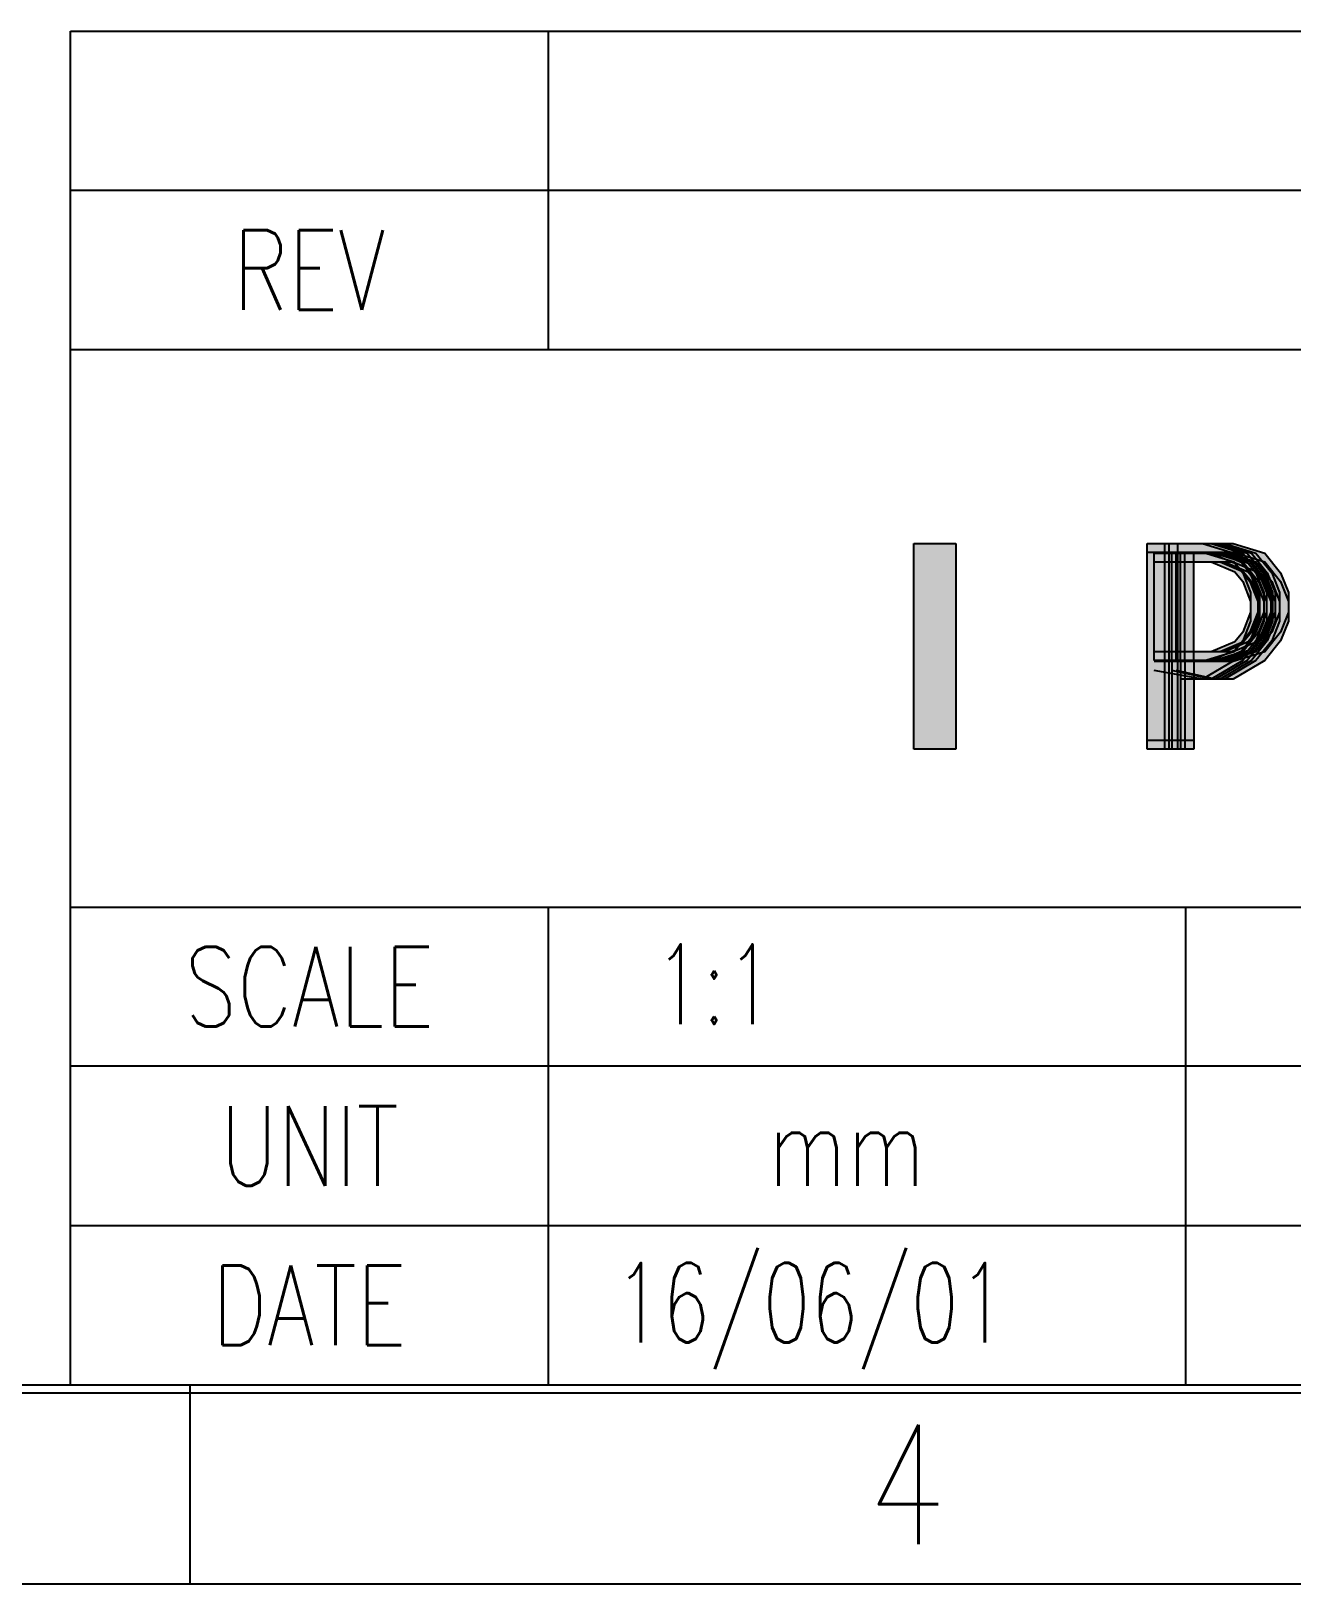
# Model space of a CAD drawing. Header units: millimetres. Extents: x -185 to 185, y -135 to 135.
# Drawn here: x 32.01 to 63.68, y -135 to -96 of the extents above; entities that cross this region are included whole.
import ezdxf

# ---------------------------------------------------------------- set-up
doc = ezdxf.new("R2010")
doc.units = ezdxf.units.MM
doc.layers.add('1', color=7, linetype='Continuous')
doc.styles.add('CONVERTER_13', font='simplex.shx', dxfattribs={"width": 0.7})
doc.styles.add('CONVERTER_14', font='simplex.shx', dxfattribs={"width": 0.77})

# ---------------------------------------------------------------- blocks, each defined once
blk = doc.blocks.new('_tb_frame_A3', base_point=(207.021, -200.33))
at = {"layer": '1', "linetype": 'Continuous'}
blk.add_hatch(color=7, dxfattribs=at).paths.add_polyline_path([(54.18, -108.866), (55.236, -108.866), (55.236, -114.036), (54.18, -114.036)])
h = blk.add_hatch(color=7, dxfattribs=at)
h.paths.add_polyline_path([(60.043, -108.866), (61.649, -108.866), (62.441, -109.113), (62.837, -109.608), (63.035, -110.103), (63.035, -110.598), (62.837, -111.093), (62.441, -111.588), (61.649, -111.836), (60.659, -111.836), (60.659, -113.816), (60.043, -113.816)])
h.paths.add_polyline_path([(60.659, -109.113), (61.649, -109.113), (62.243, -109.361), (62.441, -109.608), (62.639, -110.103), (62.639, -110.598), (62.441, -111.093), (62.243, -111.341), (61.649, -111.588), (60.659, -111.588)], flags=16)
h = blk.add_hatch(color=7, dxfattribs=at)
h.paths.add_polyline_path([(60.043, -109.086), (61.649, -109.086), (62.441, -109.333), (62.837, -109.828), (63.035, -110.323), (63.035, -110.818), (62.837, -111.313), (62.441, -111.808), (61.649, -112.276), (60.659, -112.056), (60.659, -114.036), (60.043, -114.036)])
h.paths.add_polyline_path([(60.659, -109.333), (61.649, -109.333), (62.243, -109.581), (62.441, -109.828), (62.639, -110.323), (62.639, -110.818), (62.441, -111.313), (62.243, -111.561), (61.649, -111.808), (60.659, -111.808)], flags=16)
h = blk.add_hatch(color=7, dxfattribs=at)
h.paths.add_polyline_path([(60.483, -108.866), (61.869, -108.866), (62.661, -109.113), (63.057, -109.608), (63.255, -110.103), (63.255, -110.598), (63.057, -111.093), (62.661, -111.588), (61.869, -111.836), (60.879, -111.836), (60.879, -113.816), (60.483, -113.816)])
h.paths.add_polyline_path([(60.879, -109.113), (61.869, -109.113), (62.463, -109.361), (62.661, -109.608), (62.859, -110.103), (62.859, -110.598), (62.661, -111.093), (62.463, -111.341), (61.869, -111.588), (60.879, -111.588)], flags=16)
h = blk.add_hatch(color=7, dxfattribs=at)
h.paths.add_polyline_path([(60.483, -109.086), (61.869, -109.086), (62.661, -109.333), (63.057, -109.828), (63.255, -110.323), (63.255, -110.818), (63.057, -111.313), (62.661, -111.808), (61.869, -112.276), (60.879, -112.276), (60.879, -114.036), (60.483, -114.036)])
h.paths.add_polyline_path([(60.879, -109.333), (61.869, -109.333), (62.463, -109.581), (62.661, -109.828), (62.859, -110.323), (62.859, -110.818), (62.661, -111.313), (62.463, -111.561), (61.869, -111.808), (60.879, -111.808)], flags=16)
h = blk.add_hatch(color=7, dxfattribs=at)
h.paths.add_polyline_path([(60.593, -108.866), (61.979, -108.866), (62.771, -109.113), (63.167, -109.608), (63.365, -110.103), (63.365, -110.598), (63.167, -111.093), (62.771, -111.588), (61.979, -111.836), (60.989, -111.836), (60.989, -113.816), (60.593, -113.816)])
h.paths.add_polyline_path([(60.989, -109.113), (61.979, -109.113), (62.573, -109.361), (62.771, -109.608), (62.969, -110.103), (62.969, -110.598), (62.771, -111.093), (62.573, -111.341), (61.979, -111.588), (60.989, -111.588)], flags=16)
h = blk.add_hatch(color=7, dxfattribs=at)
h.paths.add_polyline_path([(60.593, -109.086), (61.979, -109.086), (62.771, -109.333), (63.167, -109.828), (63.365, -110.323), (63.365, -110.818), (63.167, -111.313), (62.771, -111.808), (61.979, -112.276), (60.989, -112.276), (60.989, -114.036), (60.593, -114.036)])
h.paths.add_polyline_path([(60.989, -109.333), (61.979, -109.333), (62.573, -109.581), (62.771, -109.828), (62.969, -110.323), (62.969, -110.818), (62.771, -111.313), (62.573, -111.561), (61.979, -111.808), (60.989, -111.808)], flags=16)
h = blk.add_hatch(color=7, dxfattribs=at)
h.paths.add_polyline_path([(60.813, -108.866), (62.199, -108.866), (62.991, -109.113), (63.387, -109.608), (63.585, -110.103), (63.585, -110.598), (63.387, -111.093), (62.991, -111.588), (62.199, -111.836), (61.209, -111.836), (61.209, -113.816), (60.813, -113.816)])
h.paths.add_polyline_path([(61.209, -109.113), (62.199, -109.113), (62.793, -109.361), (62.991, -109.608), (63.189, -110.103), (63.189, -110.598), (62.991, -111.093), (62.793, -111.341), (62.199, -111.588), (61.209, -111.588)], flags=16)
h = blk.add_hatch(color=7, dxfattribs=at)
h.paths.add_polyline_path([(60.813, -109.086), (62.199, -109.086), (62.991, -109.333), (63.387, -109.828), (63.585, -110.323), (63.585, -110.818), (63.387, -111.313), (62.991, -111.808), (62.199, -112.276), (61.209, -112.276), (61.209, -114.036), (60.813, -114.036)])
h.paths.add_polyline_path([(61.209, -109.333), (62.199, -109.333), (62.793, -109.581), (62.991, -109.828), (63.189, -110.323), (63.189, -110.818), (62.991, -111.313), (62.793, -111.561), (62.199, -111.808), (61.209, -111.808)], flags=16)
at = {"color": 7, "linetype": 'Continuous'}
for p, q in [((33, -96), (45, -96)), ((33, -130), (33, -96)), ((45, -96), (122, -96)), ((45, -96), (45, -104)), ((33, -100), (144.5, -100)), ((33, -104), (45, -104)), ((45, -104), (144.5, -104)), ((33, -118), (45, -118)), ((45, -118), (109, -118)), ((45, -118), (45, -130)), ((61, -118), (61, -130)), ((109, -122), (33, -122)), ((33, -126), (109, -126)), ((-180.2, -130.2), (180.2, -130.2)), ((-126, -130), (122, -130)), ((36, -130), (36, -135)), ((-185, -135), (185, -135))]:
    blk.add_line(p, q, dxfattribs=at)
at = {"layer": '1', "color": 7, "linetype": 'Continuous'}
for p, q in [((54.18, -114.036), (54.18, -108.866)), ((54.18, -108.866), (55.236, -108.866)), ((55.236, -108.866), (55.236, -114.036)), ((60.043, -113.816), (60.043, -108.866)), ((60.043, -108.866), (61.649, -108.866)), ((60.043, -114.036), (60.043, -109.086)), ((60.043, -109.086), (61.649, -109.086)), ((60.219, -111.588), (60.219, -109.113)), ((60.219, -109.113), (61.429, -109.113)), ((60.483, -113.816), (60.483, -108.866)), ((60.483, -108.866), (61.869, -108.866)), ((60.483, -114.036), (60.483, -109.086)), ((60.483, -109.086), (61.869, -109.086)), ((60.593, -113.816), (60.593, -108.866)), ((60.593, -108.866), (61.979, -108.866)), ((60.593, -114.036), (60.593, -109.086)), ((60.593, -109.086), (61.979, -109.086)), ((60.659, -111.588), (60.659, -109.113)), ((60.659, -109.113), (61.649, -109.113)), ((60.659, -111.588), (60.659, -109.113)), ((60.659, -109.113), (61.649, -109.113)), ((60.769, -111.588), (60.769, -109.113)), ((60.769, -109.113), (61.759, -109.113)), ((60.813, -113.816), (60.813, -108.866)), ((60.813, -108.866), (62.199, -108.866)), ((60.813, -114.036), (60.813, -109.086)), ((60.813, -109.086), (62.199, -109.086)), ((60.879, -111.588), (60.879, -109.113)), ((60.879, -109.113), (61.869, -109.113)), ((60.989, -111.588), (60.989, -109.113)), ((60.989, -109.113), (61.979, -109.113)), ((60.989, -111.588), (60.989, -109.113)), ((60.989, -109.113), (61.979, -109.113)), ((61.209, -111.588), (61.209, -109.113)), ((61.209, -109.113), (62.199, -109.113)), ((61.429, -108.866), (62.221, -109.113)), ((61.429, -109.086), (62.221, -109.333)), ((61.649, -108.866), (62.441, -109.113)), ((61.649, -108.866), (62.441, -109.113)), ((61.649, -109.086), (62.441, -109.333)), ((61.649, -109.086), (62.441, -109.333)), ((61.649, -109.113), (62.243, -109.361)), ((61.759, -108.866), (62.551, -109.113)), ((61.759, -109.086), (62.551, -109.333)), ((61.869, -108.866), (62.661, -109.113)), ((61.869, -109.086), (62.661, -109.333)), ((61.869, -109.113), (62.463, -109.361)), ((61.979, -108.866), (62.771, -109.113)), ((61.979, -108.866), (62.771, -109.113)), ((61.979, -109.086), (62.771, -109.333)), ((61.979, -109.086), (62.771, -109.333)), ((61.979, -109.113), (62.573, -109.361)), ((62.199, -108.866), (62.991, -109.113)), ((62.199, -109.086), (62.991, -109.333)), ((62.199, -109.113), (62.793, -109.361)), ((62.221, -109.113), (62.617, -109.608)), ((62.441, -109.113), (62.837, -109.608)), ((62.441, -109.113), (62.837, -109.608)), ((62.551, -109.113), (62.947, -109.608)), ((62.661, -109.113), (63.057, -109.608)), ((62.771, -109.113), (63.167, -109.608)), ((62.771, -109.113), (63.167, -109.608)), ((62.991, -109.113), (63.387, -109.608)), ((60.219, -111.808), (60.219, -109.333)), ((60.219, -109.333), (61.429, -109.333)), ((60.659, -111.808), (60.659, -109.333)), ((60.659, -109.333), (61.649, -109.333)), ((60.659, -111.808), (60.659, -109.333)), ((60.659, -109.333), (61.649, -109.333)), ((60.769, -111.808), (60.769, -109.333)), ((60.769, -109.333), (61.759, -109.333)), ((60.879, -111.808), (60.879, -109.333)), ((60.879, -109.333), (61.869, -109.333)), ((60.989, -111.808), (60.989, -109.333)), ((60.989, -109.333), (61.979, -109.333)), ((60.989, -111.808), (60.989, -109.333)), ((60.989, -109.333), (61.979, -109.333)), ((61.209, -111.808), (61.209, -109.333)), ((61.209, -109.333), (62.199, -109.333)), ((61.649, -109.333), (62.243, -109.581)), ((61.869, -109.333), (62.463, -109.581)), ((61.979, -109.333), (62.573, -109.581)), ((62.199, -109.333), (62.793, -109.581)), ((62.221, -109.333), (62.617, -109.828)), ((62.243, -109.361), (62.441, -109.608)), ((62.243, -109.581), (62.441, -109.828)), ((62.441, -109.333), (62.837, -109.828)), ((62.441, -109.333), (62.837, -109.828)), ((62.463, -109.361), (62.661, -109.608)), ((62.463, -109.581), (62.661, -109.828)), ((62.551, -109.333), (62.947, -109.828)), ((62.573, -109.361), (62.771, -109.608)), ((62.573, -109.581), (62.771, -109.828)), ((62.661, -109.333), (63.057, -109.828)), ((62.771, -109.333), (63.167, -109.828)), ((62.771, -109.333), (63.167, -109.828)), ((62.793, -109.361), (62.991, -109.608)), ((62.793, -109.581), (62.991, -109.828)), ((62.991, -109.333), (63.387, -109.828)), ((62.441, -109.608), (62.639, -110.103)), ((62.441, -109.828), (62.639, -110.323)), ((62.617, -109.608), (62.815, -110.103)), ((62.617, -109.828), (62.815, -110.323)), ((62.661, -109.608), (62.859, -110.103)), ((62.661, -109.828), (62.859, -110.323)), ((62.771, -109.608), (62.969, -110.103)), ((62.771, -109.828), (62.969, -110.323)), ((62.837, -109.608), (63.035, -110.103)), ((62.837, -109.608), (63.035, -110.103)), ((62.837, -109.828), (63.035, -110.323)), ((62.837, -109.828), (63.035, -110.323)), ((62.947, -109.608), (63.145, -110.103)), ((62.947, -109.828), (63.145, -110.323)), ((62.991, -109.608), (63.189, -110.103)), ((62.991, -109.828), (63.189, -110.323)), ((63.057, -109.608), (63.255, -110.103)), ((63.057, -109.828), (63.255, -110.323)), ((63.167, -109.608), (63.365, -110.103)), ((63.167, -109.608), (63.365, -110.103)), ((63.167, -109.828), (63.365, -110.323)), ((63.167, -109.828), (63.365, -110.323)), ((63.387, -109.608), (63.585, -110.103)), ((63.387, -109.828), (63.585, -110.323)), ((62.639, -110.103), (62.639, -110.598)), ((62.639, -110.323), (62.639, -110.818)), ((62.815, -110.103), (62.815, -110.598)), ((62.815, -110.323), (62.815, -110.818)), ((62.859, -110.103), (62.859, -110.598)), ((62.859, -110.323), (62.859, -110.818)), ((62.969, -110.103), (62.969, -110.598)), ((62.969, -110.323), (62.969, -110.818)), ((63.035, -110.103), (63.035, -110.598)), ((63.035, -110.103), (63.035, -110.598)), ((63.035, -110.323), (63.035, -110.818)), ((63.035, -110.323), (63.035, -110.818)), ((63.145, -110.103), (63.145, -110.598)), ((63.145, -110.323), (63.145, -110.818)), ((63.189, -110.103), (63.189, -110.598)), ((63.189, -110.323), (63.189, -110.818)), ((63.255, -110.103), (63.255, -110.598)), ((63.255, -110.323), (63.255, -110.818)), ((63.365, -110.103), (63.365, -110.598)), ((63.365, -110.103), (63.365, -110.598)), ((63.365, -110.323), (63.365, -110.818)), ((63.365, -110.323), (63.365, -110.818)), ((63.585, -110.103), (63.585, -110.598)), ((63.585, -110.323), (63.585, -110.818)), ((62.639, -110.598), (62.441, -111.093)), ((62.815, -110.598), (62.617, -111.093)), ((62.859, -110.598), (62.661, -111.093)), ((62.969, -110.598), (62.771, -111.093)), ((63.035, -110.598), (62.837, -111.093)), ((63.035, -110.598), (62.837, -111.093)), ((63.145, -110.598), (62.947, -111.093)), ((63.189, -110.598), (62.991, -111.093)), ((63.255, -110.598), (63.057, -111.093)), ((63.365, -110.598), (63.167, -111.093)), ((63.365, -110.598), (63.167, -111.093)), ((63.585, -110.598), (63.387, -111.093)), ((62.617, -111.093), (62.221, -111.588)), ((62.441, -111.093), (62.243, -111.341)), ((62.639, -110.818), (62.441, -111.313)), ((62.837, -111.093), (62.441, -111.588)), ((62.837, -111.093), (62.441, -111.588)), ((62.661, -111.093), (62.463, -111.341)), ((62.947, -111.093), (62.551, -111.588)), ((62.771, -111.093), (62.573, -111.341)), ((62.815, -110.818), (62.617, -111.313)), ((62.859, -110.818), (62.661, -111.313)), ((63.057, -111.093), (62.661, -111.588)), ((62.969, -110.818), (62.771, -111.313)), ((63.167, -111.093), (62.771, -111.588)), ((63.167, -111.093), (62.771, -111.588)), ((62.991, -111.093), (62.793, -111.341)), ((63.035, -110.818), (62.837, -111.313)), ((63.035, -110.818), (62.837, -111.313)), ((63.145, -110.818), (62.947, -111.313)), ((63.189, -110.818), (62.991, -111.313)), ((63.387, -111.093), (62.991, -111.588)), ((63.255, -110.818), (63.057, -111.313)), ((63.365, -110.818), (63.167, -111.313)), ((63.365, -110.818), (63.167, -111.313)), ((63.585, -110.818), (63.387, -111.313)), ((62.243, -111.341), (61.649, -111.588)), ((62.463, -111.341), (61.869, -111.588)), ((62.573, -111.341), (61.979, -111.588)), ((62.793, -111.341), (62.199, -111.588)), ((62.617, -111.313), (62.221, -111.808)), ((62.441, -111.313), (62.243, -111.561)), ((62.837, -111.313), (62.441, -111.808)), ((62.837, -111.313), (62.441, -111.808)), ((62.661, -111.313), (62.463, -111.561)), ((62.947, -111.313), (62.551, -111.808)), ((62.771, -111.313), (62.573, -111.561)), ((63.057, -111.313), (62.661, -111.808)), ((63.167, -111.313), (62.771, -111.808)), ((63.167, -111.313), (62.771, -111.808)), ((62.991, -111.313), (62.793, -111.561)), ((63.387, -111.313), (62.991, -111.808)), ((61.429, -111.588), (60.219, -111.588)), ((61.429, -111.808), (60.219, -111.808)), ((61.429, -111.836), (60.219, -111.836)), ((61.649, -111.588), (60.659, -111.588)), ((61.649, -111.588), (60.659, -111.588)), ((61.649, -111.808), (60.659, -111.808)), ((61.649, -111.808), (60.659, -111.808)), ((61.649, -111.836), (60.659, -111.836)), ((61.649, -111.836), (60.659, -111.836)), ((60.659, -111.836), (60.659, -113.816)), ((61.759, -111.588), (60.769, -111.588)), ((61.759, -111.808), (60.769, -111.808)), ((61.759, -111.836), (60.769, -111.836)), ((61.869, -111.588), (60.879, -111.588)), ((61.869, -111.808), (60.879, -111.808)), ((61.869, -111.836), (60.879, -111.836)), ((60.879, -111.836), (60.879, -113.816)), ((61.979, -111.588), (60.989, -111.588)), ((61.979, -111.588), (60.989, -111.588)), ((61.979, -111.808), (60.989, -111.808)), ((61.979, -111.808), (60.989, -111.808)), ((61.979, -111.836), (60.989, -111.836)), ((61.979, -111.836), (60.989, -111.836)), ((60.989, -111.836), (60.989, -113.816)), ((62.199, -111.588), (61.209, -111.588)), ((62.199, -111.808), (61.209, -111.808)), ((62.199, -111.836), (61.209, -111.836)), ((61.209, -111.836), (61.209, -113.816)), ((62.221, -111.588), (61.429, -111.836)), ((62.221, -111.808), (61.429, -112.276)), ((62.243, -111.561), (61.649, -111.808)), ((62.441, -111.588), (61.649, -111.836)), ((62.441, -111.588), (61.649, -111.836)), ((62.441, -111.808), (61.649, -112.276)), ((62.441, -111.808), (61.649, -112.276)), ((62.551, -111.588), (61.759, -111.836)), ((62.551, -111.808), (61.759, -112.276)), ((62.463, -111.561), (61.869, -111.808)), ((62.661, -111.588), (61.869, -111.836)), ((62.661, -111.808), (61.869, -112.276)), ((62.573, -111.561), (61.979, -111.808)), ((62.771, -111.588), (61.979, -111.836)), ((62.771, -111.588), (61.979, -111.836)), ((62.771, -111.808), (61.979, -112.276)), ((62.771, -111.808), (61.979, -112.276)), ((62.793, -111.561), (62.199, -111.808)), ((62.991, -111.588), (62.199, -111.836)), ((62.991, -111.808), (62.199, -112.276)), ((61.429, -112.276), (60.219, -112.056)), ((61.649, -112.276), (60.659, -112.056)), ((61.649, -112.276), (60.659, -112.056)), ((60.659, -112.056), (60.659, -114.036)), ((61.759, -112.276), (60.769, -112.056)), ((61.869, -112.276), (60.879, -112.276)), ((60.879, -112.276), (60.879, -114.036)), ((61.979, -112.276), (60.989, -112.276)), ((61.979, -112.276), (60.989, -112.276)), ((60.989, -112.276), (60.989, -114.036)), ((62.199, -112.276), (61.209, -112.276)), ((61.209, -112.276), (61.209, -114.036)), ((60.659, -113.816), (60.043, -113.816)), ((60.879, -113.816), (60.483, -113.816)), ((60.989, -113.816), (60.593, -113.816)), ((61.209, -113.816), (60.813, -113.816)), ((55.236, -114.036), (54.18, -114.036)), ((60.659, -114.036), (60.043, -114.036)), ((60.879, -114.036), (60.483, -114.036)), ((60.989, -114.036), (60.593, -114.036)), ((61.209, -114.036), (60.813, -114.036))]:
    blk.add_line(p, q, dxfattribs=at)
at = {"color": 7, "line_spacing_factor": 0.60024, "style": 'CONVERTER_14'}
for s, insert, char_height, attachment_point in [('REV', (39, -103), 2, 8), ('SCALE', (39, -121), 2, 8), ('UNIT', (39, -125), 2, 8), ('mm', (52.5, -125), 2, 8), ('DATE', (39, -129), 2, 8), ('4', (54, -132.5), 3, 5)]:
    blk.add_mtext(s, dxfattribs=dict(at, insert=insert, char_height=char_height, attachment_point=attachment_point))
at = {"layer": '1', "color": 4, "style": 'CONVERTER_13', "width": 0.7}
for s, p in [('1:1', (47.665, -120.939)), ('16/06/01', (46.665, -128.939))]:
    blk.add_text(s, height=2, dxfattribs=at).set_placement(p)

msp = doc.modelspace()

# ---------------------------------------------------------------- block references
msp.add_blockref('_tb_frame_A3', (207.021, -200.33))

doc.saveas('drawing.dxf')
